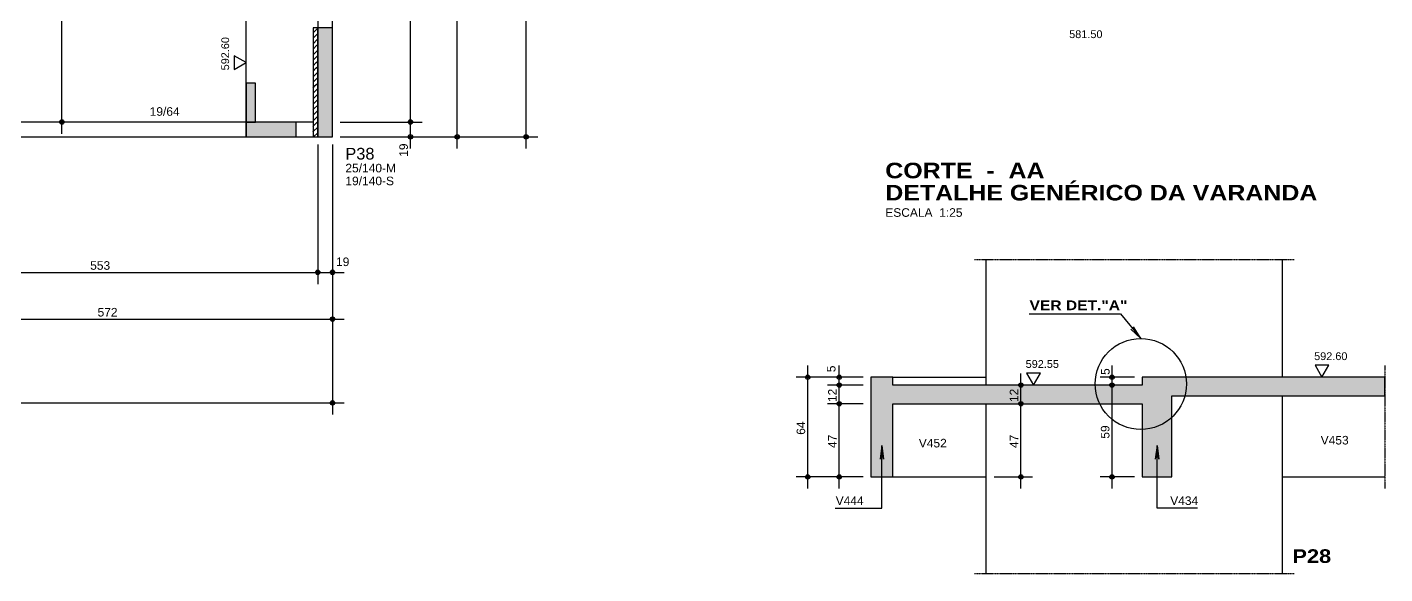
# Model space of a CAD drawing. Extents: x 0 to 7795, y 0 to 4205.
# Drawn here: x 4937 to 6679, y 1406 to 2108 of the extents above; entities that cross this region are included whole.
import ezdxf

# ---------------------------------------------------------------- set-up
doc = ezdxf.new("R2010")
doc.units = 0
doc.header["$MEASUREMENT"] = 0
doc.linetypes.add('ESTILO_TQS_0007', pattern=[2.1, 1.5, -0.2, 0.2, -0.2])
for name, color, linetype in [('MTH-224', 4, 'CONTINUOUS'), ('MTH-230', 1, 'CONTINUOUS'), ('MTH-COTAS7', 31, 'CONTINUOUS'), ('MTH-DIM-PILAR', 3, 'CONTINUOUS'), ('MTH-DIM-VIGA', 3, 'CONTINUOUS'), ('MTH-EIXO-217', 8, 'CONTINUOUS'), ('MTH-FACE-VIGA', 7, 'CONTINUOUS'), ('MTH-LINHA-CORTE', 5, 'CONTINUOUS'), ('MTH-LINHA-SEÇÃO', 16, 'CONTINUOUS'), ('MTH-PILAR-SEGUE', 5, 'CONTINUOUS'), ('MTH-SIMB_COTA', 3, 'CONTINUOUS'), ('MTH-SOMBRA21', 150, 'CONTINUOUS'), ('MTH-SOMBRA25', 253, 'CONTINUOUS'), ('MTH-TIT1-PILAR', 5, 'CONTINUOUS'), ('MTH-TXT', 4, 'CONTINUOUS'), ('MTH-TXT-NEGRITO', 5, 'CONTINUOUS'), ('MTH-TXT-NOTAS', 3, 'CONTINUOUS')]:
    doc.layers.add(name, color=color, linetype=linetype)
doc.styles.add('TQS_ARIAL', font='arial.ttf')
doc.styles.add('TQS_ARIAL_BLACK', font='ariblk.ttf')

msp = doc.modelspace()

# ---------------------------------------------------------------- linework, layer by layer
at = {"layer": 'MTH-224', "linetype": 'Continuous'}
for points in [[(5202.548642, 2053.623595), (5217.847112, 2062.456598), (5202.548642, 2071.288722), (5202.548642, 2053.623595)], [(6588.977572, 1673.777036), (6597.810575, 1658.478566), (6606.642699, 1673.777036), (6588.977572, 1673.777036)], [(6218.905042, 1663.777036), (6227.738045, 1648.478566), (6236.57017, 1663.777036), (6218.905042, 1663.777036)]]:
    msp.add_lwpolyline(points, dxfattribs=at)
at = {"layer": 'MTH-230', "linetype": 'Continuous'}
msp.add_circle((6365.455024, 1649.79468), 58.482482, dxfattribs=at)
at = {"layer": 'MTH-COTAS7', "linetype": 'Continuous'}
for p, q in [((5576.757106, 1952.135502), (5576.757106, 3401.1355)), ((5488.511366, 1952.135502), (5488.511366, 2622.135465)), ((4981.296887, 1971.135501), (4981.296887, 2306.135499)), ((5428.511366, 1971.135501), (5428.511366, 2306.135499)), ((5338.511366, 1986.135501), (5443.511366, 1986.135501)), ((5338.511366, 1986.135501), (5443.511366, 1986.135501)), ((5428.511366, 1952.135502), (5428.511366, 2001.135501)), ((5309.511366, 1957.135501), (5309.511366, 1778.135501)), ((5309.511366, 1957.135501), (5309.511366, 1778.135501)), ((5328.511366, 1957.135502), (5328.511366, 1778.135501)), ((5328.511366, 1957.135502), (5328.511366, 1718.135501)), ((5338.511366, 1967.135502), (5443.511366, 1967.135502)), ((5338.511366, 1967.135502), (5503.511366, 1967.135502)), ((5338.511366, 1967.135502), (5591.757106, 1967.135502)), ((5328.511366, 1947.135502), (5328.511366, 1610.451785)), ((4741.511366, 1793.135501), (5324.511366, 1793.135501)), ((5294.511366, 1793.135501), (5343.511366, 1793.135501)), ((4741.511366, 1733.135501), (5343.511366, 1733.135501)), ((5938.166604, 1515.478566), (5938.166604, 1673.478566)), ((5978.643018, 1633.478566), (5978.643018, 1673.478566)), ((6328.520836, 1633.478566), (6328.520836, 1673.478566)), ((5999.237543, 1658.478566), (5923.166604, 1658.478566)), ((6009.237543, 1658.478566), (5963.643018, 1658.478566)), ((5978.643018, 1609.478566), (5978.643018, 1663.478566)), ((6211.629166, 1609.478566), (6211.629166, 1663.478566)), ((6357.237547, 1658.478566), (6313.520836, 1658.478566)), ((6328.520836, 1515.478566), (6328.520836, 1663.478566)), ((6009.237543, 1648.478566), (5963.643018, 1648.478566)), ((6009.237543, 1648.478566), (5963.643018, 1648.478566)), ((5978.643018, 1515.478566), (5978.643018, 1639.478566)), ((6227.738045, 1648.478566), (6196.629166, 1648.478566)), ((6211.629166, 1515.478566), (6211.629166, 1639.478566)), ((6357.237547, 1648.478566), (6313.520836, 1648.478566)), ((6357.237547, 1648.478566), (6313.520836, 1648.478566)), ((561.511366, 1625.451785), (5343.511366, 1625.451785)), ((6009.237543, 1624.478566), (5963.643018, 1624.478566)), ((6009.237543, 1624.478566), (5963.643018, 1624.478566)), ((6217.237545, 1624.478566), (6226.629166, 1624.478566)), ((6217.237545, 1624.478566), (6226.629166, 1624.478566)), ((5999.237543, 1530.478566), (5923.166604, 1530.478566)), ((6009.237543, 1530.478566), (5963.643018, 1530.478566)), ((6177.237547, 1530.478566), (6226.629166, 1530.478566)), ((6357.237547, 1530.478566), (6313.520836, 1530.478566))]:
    msp.add_line(p, q, dxfattribs=at)
for points in [[(6222.402225, 1740.033374), (6339.574618, 1740.033374), (6365.455024, 1708.277162), (6352.72339, 1720.283639), (6365.455024, 1708.277162), (6356.264715, 1723.169718)], [(5973.441825, 1490.478566), (6033.237543, 1490.478566), (6033.237543, 1570.716304), (6035.521752, 1553.366019), (6033.237543, 1570.716304), (6030.953335, 1553.366019)], [(6438.355017, 1490.478566), (6386.237547, 1490.478566), (6386.237547, 1570.716304), (6388.521756, 1553.366019), (6386.237547, 1570.716304), (6383.953339, 1553.366019)]]:
    msp.add_lwpolyline(points, dxfattribs=at)
at = {"layer": 'MTH-EIXO-217', "linetype": 'ESTILO_TQS_0007'}
for p, q in [((6562.237547, 1809.092017), (6152.237547, 1809.092017)), ((6678.537726, 1673.478566), (6678.537726, 1515.478566)), ((6562.237547, 1406.039788), (6152.237547, 1406.039788))]:
    msp.add_line(p, q, dxfattribs=at)
at = {"layer": 'MTH-FACE-VIGA', "linetype": 'Continuous'}
for p, q in [((5303.511366, 2100.783372), (5309.4956, 2106.767605)), ((5303.511366, 2093.712304), (5309.178985, 2099.379922)), ((5303.511366, 2086.641236), (5308.86237, 2091.99224)), ((5308.86237, 2091.99224), (5309.511366, 2092.641236)), ((5309.178985, 2099.379922), (5309.511366, 2099.712304)), ((5309.4956, 2106.767605), (5309.511366, 2106.783372)), ((5303.511366, 2079.570169), (5308.545755, 2084.604557)), ((5303.511366, 2072.499101), (5308.22914, 2077.216874)), ((5308.22914, 2077.216874), (5309.511366, 2078.499101)), ((5308.545755, 2084.604557), (5309.511366, 2085.570169)), ((5303.511366, 2065.428033), (5307.912525, 2069.829191)), ((5303.511366, 2058.356965), (5307.59591, 2062.441508)), ((5307.279295, 2055.053826), (5309.511366, 2057.285897)), ((5307.59591, 2062.441508), (5309.511366, 2064.356965)), ((5307.912525, 2069.829191), (5309.511366, 2071.428033)), ((5303.511366, 2051.285897), (5307.279295, 2055.053826)), ((5303.511366, 2044.21483), (5306.96268, 2047.666143)), ((5303.511366, 2037.143762), (5306.646065, 2040.27846)), ((5306.646065, 2040.27846), (5309.511366, 2043.143762)), ((5306.96268, 2047.666143), (5309.511366, 2050.21483)), ((5303.511366, 2030.072694), (5306.32945, 2032.890777)), ((5303.511366, 2023.001626), (5306.012835, 2025.503094)), ((5305.69622, 2018.115412), (5309.511366, 2021.930558)), ((5306.012835, 2025.503094), (5309.511366, 2029.001626)), ((5306.32945, 2032.890777), (5309.511366, 2036.072694)), ((5303.511366, 2015.930558), (5305.69622, 2018.115412)), ((5303.511366, 2008.859491), (5305.379605, 2010.727729)), ((5303.511366, 2001.788423), (5305.06299, 2003.340046)), ((5305.06299, 2003.340046), (5309.511366, 2007.788423)), ((5305.379605, 2010.727729), (5309.511366, 2014.859491)), ((5303.511366, 1994.717355), (5304.746375, 1995.952363)), ((5303.511366, 1987.646287), (5304.42976, 1988.56468)), ((5304.113145, 1981.176998), (5309.511366, 1986.575219)), ((5304.42976, 1988.56468), (5309.511366, 1993.646287)), ((5304.746375, 1995.952363), (5309.511366, 2000.717355)), ((5303.511366, 1980.575219), (5304.113145, 1981.176998)), ((5303.511366, 1973.504151), (5303.79653, 1973.789315)), ((5303.79653, 1973.789315), (5309.511366, 1979.504151)), ((5304.213784, 1967.135502), (5309.511366, 1972.433084)), ((6167.237547, 1648.478566), (6167.237547, 1809.092017)), ((6547.237547, 1658.478566), (6547.237547, 1809.092017)), ((6047.237543, 1658.478566), (6167.237547, 1658.478566)), ((6167.237547, 1406.039788), (6167.237547, 1624.478566)), ((6547.237547, 1406.039788), (6547.237547, 1634.478566)), ((6047.237543, 1530.478566), (6167.237547, 1530.478566)), ((6547.237547, 1530.478566), (6678.537726, 1530.478566))]:
    msp.add_line(p, q, dxfattribs=at)
for points in [[(5309.511366, 2291.135499), (5309.511366, 2107.135502)], [(5328.511366, 2107.135502), (5328.511366, 2298.135499)], [(5309.511366, 2107.135502), (5303.511366, 2107.135502), (5303.511366, 1967.135502), (5309.511366, 1967.135502), (5309.511366, 2107.135502)], [(5303.511366, 1986.135501), (4651.515894, 1986.135501)], [(4925.511366, 1967.135501), (5309.511366, 1967.135501)]]:
    msp.add_lwpolyline(points, dxfattribs=at)
at = {"layer": 'MTH-LINHA-CORTE', "linetype": 'Continuous'}
msp.add_lwpolyline([(6678.537726, 1658.478566), (6367.237547, 1658.478566), (6367.237547, 1648.478566), (6047.237543, 1648.478566), (6047.237543, 1658.478566), (6019.237543, 1658.478566), (6019.237543, 1530.478566), (6047.237543, 1530.478566), (6047.237543, 1624.478566), (6367.237547, 1624.478566), (6367.237547, 1530.478566), (6405.237547, 1530.478566), (6405.237547, 1634.478566), (6678.537726, 1634.478566), (6678.537726, 1658.478566)], dxfattribs=at)
at = {"layer": 'MTH-LINHA-SEÇÃO', "linetype": 'Continuous'}
msp.add_line((5217.847112, 1967.135501), (5217.847112, 2305.135501), dxfattribs=at)
for points in [[(5217.847112, 2036.135501), (5217.847112, 1986.135501), (5229.847112, 1986.135501), (5229.847112, 2036.135501), (5217.847112, 2036.135501)], [(5217.847112, 1986.135501), (5217.847112, 1967.135501), (5281.847112, 1967.135501), (5281.847112, 1986.135501), (5217.847112, 1986.135501)]]:
    msp.add_lwpolyline(points, dxfattribs=at)
at = {"layer": 'MTH-PILAR-SEGUE', "linetype": 'Continuous'}
msp.add_lwpolyline([(5309.511366, 1967.135502), (5328.511366, 1967.135502), (5328.511366, 2107.135502), (5309.511366, 2107.135502), (5309.511366, 1967.135502)], dxfattribs=at)
at = {"layer": 'MTH-SIMB_COTA', "linetype": 'Continuous'}
for centre, radius in [((4981.296887, 1986.135501), 2.8), ((4981.296887, 1986.135501), 1.4), ((5428.511366, 1986.135501), 2.8), ((5428.511366, 1986.135501), 2.8), ((5428.511366, 1986.135501), 1.4), ((5428.511366, 1986.135501), 1.4), ((5428.511366, 1967.135502), 2.8), ((5428.511366, 1967.135502), 1.4), ((5488.511366, 1967.135502), 2.8), ((5488.511366, 1967.135502), 1.4), ((5576.757106, 1967.135502), 2.8), ((5576.757106, 1967.135502), 1.4), ((5309.511366, 1793.135501), 2.8), ((5309.511366, 1793.135501), 2.8), ((5309.511366, 1793.135501), 1.4), ((5309.511366, 1793.135501), 1.4), ((5328.511366, 1793.135501), 2.8), ((5328.511366, 1793.135501), 1.4), ((5328.511366, 1733.135501), 2.8), ((5328.511366, 1733.135501), 1.4), ((5938.166604, 1658.478566), 2.8), ((5938.166604, 1658.478566), 1.4), ((5978.643018, 1658.478566), 2.8), ((5978.643018, 1658.478566), 1.4), ((6328.520836, 1658.478566), 2.8), ((6328.520836, 1658.478566), 1.4), ((5978.643018, 1648.478566), 2.8), ((5978.643018, 1648.478566), 2.8), ((5978.643018, 1648.478566), 1.4), ((5978.643018, 1648.478566), 1.4), ((6211.629166, 1648.478566), 2.8), ((6211.629166, 1648.478566), 1.4), ((6328.520836, 1648.478566), 2.8), ((6328.520836, 1648.478566), 2.8), ((6328.520836, 1648.478566), 1.4), ((6328.520836, 1648.478566), 1.4), ((5328.511366, 1625.451785), 2.8), ((5328.511366, 1625.451785), 1.4), ((5978.643018, 1624.478566), 2.8), ((5978.643018, 1624.478566), 2.8), ((5978.643018, 1624.478566), 1.4), ((5978.643018, 1624.478566), 1.4), ((6211.629166, 1624.478566), 2.8), ((6211.629166, 1624.478566), 2.8), ((6211.629166, 1624.478566), 1.4), ((6211.629166, 1624.478566), 1.4), ((5938.166604, 1530.478566), 2.8), ((5978.643018, 1530.478566), 2.8), ((6211.629166, 1530.478566), 2.8), ((6328.520836, 1530.478566), 2.8), ((5938.166604, 1530.478566), 1.4), ((5978.643018, 1530.478566), 1.4), ((6211.629166, 1530.478566), 1.4), ((6328.520836, 1530.478566), 1.4)]:
    msp.add_circle(centre, radius, dxfattribs=at)
at = {"layer": 'MTH-SOMBRA21', "linetype": 'Continuous'}
for points in [[(5217.847112, 2036.135501), (5217.847112, 1986.135501), (5229.847112, 1986.135501)], [(5217.847112, 2036.135501), (5229.847112, 1986.135501), (5229.847112, 2036.135501)], [(5217.847112, 2036.135501), (5229.847112, 2036.135501), (5217.847112, 2036.135501)], [(5217.847112, 1986.135501), (5217.847112, 1967.135501), (5281.847112, 1967.135501)], [(5217.847112, 1986.135501), (5281.847112, 1967.135501), (5281.847112, 1986.135501)], [(5217.847112, 1986.135501), (5281.847112, 1986.135501), (5217.847112, 1986.135501)], [(6047.237543, 1624.478566), (6047.237543, 1658.478566), (6019.237543, 1658.478566)], [(6019.237543, 1530.478566), (6047.237543, 1530.478566), (6019.237543, 1658.478566)], [(6047.237543, 1530.478566), (6047.237543, 1624.478566), (6019.237543, 1658.478566)], [(6047.237543, 1648.478566), (6047.237543, 1658.478566), (6047.237543, 1624.478566)], [(6678.537726, 1658.478566), (6367.237547, 1658.478566), (6405.237547, 1634.478566)], [(6405.237547, 1634.478566), (6367.237547, 1658.478566), (6405.237547, 1530.478566)], [(6367.237547, 1658.478566), (6367.237547, 1648.478566), (6405.237547, 1530.478566)], [(6678.537726, 1634.478566), (6678.537726, 1658.478566), (6405.237547, 1634.478566)], [(6367.237547, 1648.478566), (6047.237543, 1648.478566), (6367.237547, 1624.478566)], [(6367.237547, 1624.478566), (6047.237543, 1648.478566), (6047.237543, 1624.478566)], [(6405.237547, 1530.478566), (6367.237547, 1648.478566), (6367.237547, 1624.478566)], [(6367.237547, 1624.478566), (6367.237547, 1530.478566), (6405.237547, 1530.478566)]]:
    msp.add_solid(points, dxfattribs=at)
at = {"layer": 'MTH-SOMBRA25', "linetype": 'Continuous'}
for points in [[(5309.511366, 1967.135502), (5328.511366, 1967.135502), (5328.511366, 2107.135502)], [(5309.511366, 1967.135502), (5328.511366, 2107.135502), (5309.511366, 2107.135502)], [(5309.511366, 1967.135502), (5309.511366, 2107.135502), (5309.511366, 1967.135502)]]:
    msp.add_solid(points, dxfattribs=at)

# ---------------------------------------------------------------- texts
at = {"layer": 'MTH-COTAS7', "linetype": 'Continuous', "style": 'TQS_ARIAL'}
for s, p in [('19', (5425.211366, 1941.468839)), ('5', (5973.736928, 1664.927704)), ('5', (6325.451788, 1661.426427)), ('12', (5975.343018, 1626.578566)), ('12', (6208.329166, 1626.578566)), ('64', (5934.866604, 1584.578566)), ('59', (6325.220836, 1579.578566)), ('47', (5975.343018, 1567.578566)), ('47', (6208.329166, 1567.578566))]:
    msp.add_text(s, height=11, rotation=90, dxfattribs=at).set_placement(p)
for s, p in [('19', (5333.072742, 1801.199504)), ('553', (5017.611366, 1796.435501)), ('572', (5027.111366, 1736.435501))]:
    msp.add_text(s, height=11, dxfattribs=at).set_placement(p)
at = {"layer": 'MTH-DIM-PILAR', "linetype": 'Continuous', "style": 'TQS_ARIAL'}
for s, p in [('25/140-M', (5345.030944, 1921.470015)), ('19/140-S', (5345.030944, 1904.970015))]:
    msp.add_text(s, height=11, dxfattribs=at).set_placement(p)
at = {"layer": 'MTH-DIM-VIGA', "linetype": 'Continuous', "style": 'TQS_ARIAL'}
msp.add_text('19/64', height=11, rotation=360, dxfattribs=at).set_placement((5093.959099, 1994.135501))
at = {"layer": 'MTH-TIT1-PILAR', "linetype": 'Continuous', "style": 'TQS_ARIAL'}
msp.add_text('P38', height=15, dxfattribs=at).set_placement((5345.030944, 1937.970015))
at = {"layer": 'MTH-TXT', "linetype": 'Continuous', "style": 'TQS_ARIAL'}
for s, height, rotation, p in [('592.60', 10, 90, (5195.847112, 2052.456598)), ('V452', 11, 360, (6080.660198, 1568.375473)), ('V453', 11, 360, (6596.22915, 1572.135269)), ('V444', 11, 360, (5974.030518, 1494.478566)), ('V434', 11, 360, (6403.209986, 1494.478566))]:
    msp.add_text(s, height=height, rotation=rotation, dxfattribs=at).set_placement(p)
for s, p in [('581.50', (6273.572714, 2093.863087)), ('592.60', (6587.810575, 1680.478566)), ('592.55', (6217.738045, 1670.478566))]:
    msp.add_text(s, height=10, dxfattribs=at).set_placement(p)
at = {"layer": 'MTH-TXT-NEGRITO', "linetype": 'Continuous', "style": 'TQS_ARIAL_BLACK'}
for s, height, p in [('CORTE  -  AA', 20, (6037.637058, 1913.856967)), ('DETALHE GENÉRICO DA VARANDA', 20, (6037.637058, 1885.425805)), ('VER DET."A"', 12.5, (6222.720553, 1744.563166)), ('P28', 17.5, (6559.909262, 1420.08689))]:
    msp.add_text(s, height=height, dxfattribs=at).set_placement(p)
at = {"layer": 'MTH-TXT-NOTAS', "linetype": 'Continuous', "style": 'TQS_ARIAL'}
msp.add_text('ESCALA  1:25', height=11, dxfattribs=at).set_placement((6037.637058, 1864.425805))

doc.saveas('drawing.dxf')
